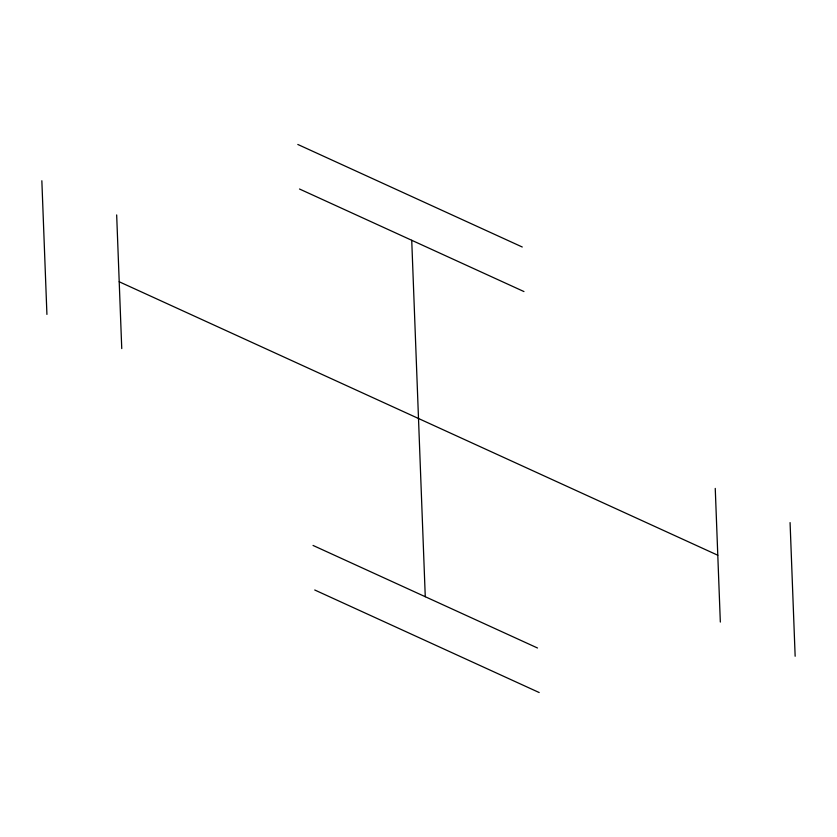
<?xml version="1.0" encoding="UTF-8"?>
<svg xmlns="http://www.w3.org/2000/svg" width="837" height="837" viewBox="0 0 837 837"><rect width="100%" height="100%" fill="white"/><g stroke="black" fill="none" stroke-linecap="round" stroke-linejoin="round"><path stroke-width="1.26" d="M297.805 144.456L522.267 247.009M299.5 189.005L523.962 291.558M119.21 281.766L717.79 555.234M313.038 545.442L537.5 647.995M314.733 589.991L539.195 692.544M790.076 522.591L795.15 656.25M715.248 488.41L720.333 622.069M411.731 240.282L425.269 596.718M116.667 214.931L121.752 348.59M41.85 180.75L46.924 314.409"/></g></svg>
